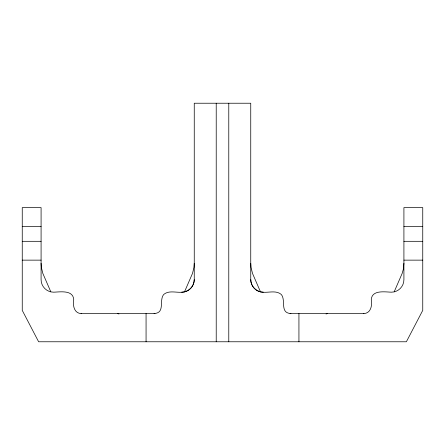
<?xml version="1.0" encoding="UTF-8"?>
<svg xmlns="http://www.w3.org/2000/svg" width="445" height="445" viewBox="0 0 445 445"><rect width="100%" height="100%" fill="white"/><g stroke="black" fill="none" stroke-linecap="round" stroke-linejoin="round"><path stroke-width="0.67" d="M194.254 263.301L193.97 267.417L192.496 273.414L184.503 291.87M403.915 263.301L403.281 269.447L402.163 273.414L394.164 291.87M290.924 313.525C279.41 313.113 286.313 300.075 281.184 294.384C275.316 289.506 266.889 293.7 260.052 291.753C254.701 290.285 250.78 285.173 250.746 279.627L250.746 103.229L194.254 103.229L194.254 279.627C194.22 285.173 190.299 290.285 184.948 291.753C178.111 293.7 169.684 289.506 163.816 294.384C158.687 300.075 165.59 313.113 154.076 313.525M326.035 314.003L327.331 313.525M363.743 313.525C370.802 313.553 372.432 305.237 371.275 299.713C371.753 289.701 384.847 291.976 391.361 292.181A12.555 12.555 0 0 0 403.915 279.627L403.915 207.609L422.75 207.609L422.75 310.365L406.374 341.771L38.626 341.771L22.25 310.365L22.25 207.609L41.085 207.609L41.085 279.627A12.555 12.555 0 0 0 53.639 292.181C60.153 291.976 73.247 289.701 73.725 299.713C72.568 305.237 74.198 313.553 81.257 313.525M22.25 226.438L41.085 226.438M403.915 226.438L422.75 226.438M22.25 241.312L41.085 241.312M403.915 241.312L422.75 241.312M22.25 260.141L41.085 260.141M403.915 260.141L422.75 260.141M81.079 313.525L154.943 313.525M290.057 313.525L363.921 313.525M117.669 313.525L118.965 314.003M260.497 291.87L252.504 273.414L251.03 267.417L250.746 263.301M50.836 291.87L42.837 273.414L41.363 267.417L41.085 263.301M298.934 313.525L298.934 341.771M228.78 103.229L228.78 341.771M216.22 103.229L216.22 341.771M146.066 313.525L146.066 341.771M194.254 279.627A12.555 12.555 0 0 1 181.699 292.181M263.301 292.181A12.555 12.555 0 0 1 250.746 279.627"/></g></svg>
